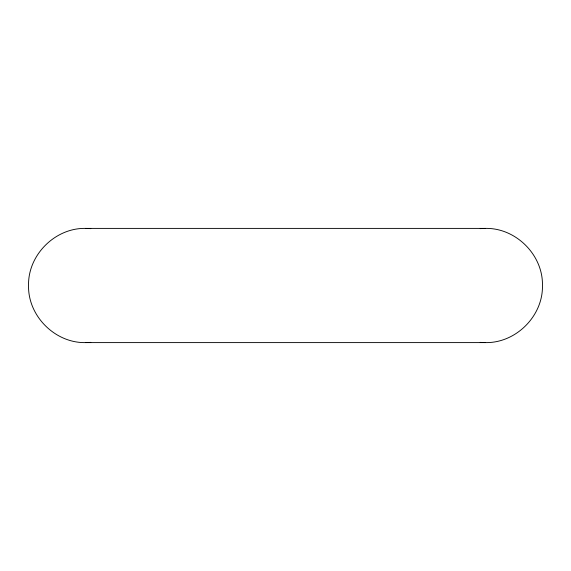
<?xml version="1.0" encoding="UTF-8"?>
<svg xmlns="http://www.w3.org/2000/svg" width="571" height="571" viewBox="0 0 571 571"><rect width="100%" height="100%" fill="white"/><g stroke="black" fill="none" stroke-linecap="round" stroke-linejoin="round"><path stroke-width="0.86" d="M85.871 228.4C55.301 227.593 27.829 254.894 28.55 285.5C27.829 316.106 55.301 343.407 85.871 342.6L485.129 342.6C515.699 343.407 543.171 316.106 542.45 285.5C543.171 254.894 515.699 227.593 485.129 228.4L85.871 228.4L90.782 228.628M485.129 228.4L480.218 228.628M85.871 342.6L90.782 342.372M480.218 342.372L485.129 342.6"/></g></svg>
